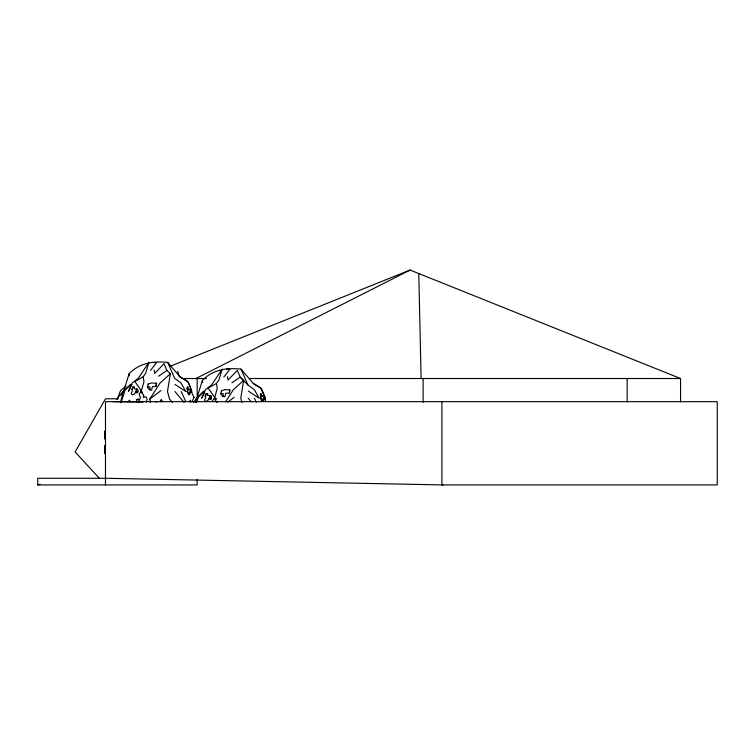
<?xml version="1.0" encoding="UTF-8"?>
<svg xmlns="http://www.w3.org/2000/svg" width="755" height="755" viewBox="0 0 755 755"><rect width="100%" height="100%" fill="white"/><g stroke="black" fill="none" stroke-linecap="round" stroke-linejoin="round"><path stroke-width="1.13" d="M191.534 392.628L191.723 390.731L188.014 381.671L179.992 376.792L167.714 362.447C153.444 360.881 139.571 362.91 129.124 373.706L123.556 391.524L120.8 394.893M156.134 386.239L156.464 383.068M229.426 392.911L229.765 389.74M135.645 392.628L136.863 388.466M210.154 395.139L208.937 399.291M154.124 369.997L154.784 373.395L164.043 363.646L166.855 370.469L170.375 373.706L167.468 391.524L169.516 399.102L172.574 402.434M227.415 376.669L228.076 380.067L237.334 370.309L240.147 377.141L243.667 380.369L240.76 398.196L241.93 402.519M120.583 402.283L123.027 391.524L130.719 384.437L123.556 391.524M195.347 402.5L196.328 398.196L204.01 391.099L193.403 402.406M146.366 402.141L147.046 399.376L146.649 397.951L145.828 396.715L143.761 397.517L143.176 396.3L143.837 395.884L143.535 394.808L141.893 393.308L142.544 392.628L134.843 381.454L143.176 376.792L145.602 373.395L148.867 362.447L138.288 378.302L132.144 383.068L128.378 391.524L131.946 384.437M196.847 398.196L202.415 380.369C212.872 369.572 226.736 367.543 241.005 369.12L253.284 383.455L260.739 388.117L265.014 397.404L265.505 401.047M121.13 402.283L124.679 391.524M196.555 402.5L197.97 398.196M160.636 401.773L161.296 399.791L162.665 401.669M117.346 399.102L120.545 390.599L126.019 386.135M192.242 401.518L193.837 397.262M136.315 401.726L137.401 399.197L139.552 399.848L140.458 397.517L139.08 394.384L141.43 390.731L143.969 381.671L143.176 376.792M137.561 392.591L138.297 390.92L137.419 389.533L134.333 388.636L134.475 386.805L132.691 386.909L132.182 391.298L131.153 393.449L132.248 394.846L134.409 394.006L135.824 391.873L137.561 392.591L136.57 390.731M210.853 399.263L211.589 397.592L210.711 396.205L207.625 395.299L207.767 393.468L205.983 393.582L205.473 397.961L204.445 400.122L205.549 401.509L207.71 400.669L209.126 398.546L210.853 399.263L209.862 397.404L211.532 395.969M204.728 392.109L201.67 398.196L205.435 389.74L211.579 384.974L222.168 369.12L218.893 380.067L216.468 383.455L208.135 388.117L214.731 397.404L215.845 399.291L215.184 399.971L217.129 402.557M150.339 402.538L149.82 399.065L159.947 383.162L170.375 373.706M225.651 401.754L233.238 389.825L243.667 380.369M212.381 401.047L214.731 397.404L217.27 388.344L216.468 383.455M150.538 370.365L156.578 362.627L153.142 362.447M223.829 377.028L229.869 369.299L226.434 369.12M128.114 401.773L129.379 400.197L130.37 401.745M116.732 399.102L123.027 391.524M131.512 389.486L133.361 387.343M204.813 396.148L206.653 394.006M160.249 400.811L161.296 399.791M264.024 399.971L264.826 399.291L265.014 397.404L261.305 388.344L253.284 383.455M149.82 399.065L160.938 390.599M227.746 402.198L234.229 397.262M158.569 376.207L166.855 370.469M231.87 382.87L240.147 377.141L247.914 384.974L254.407 389.74L259.078 398.196L248.31 391.099M142.478 402.141L143.865 401.32M188.995 389.486L187.967 390.08L186.919 388.344M262.287 396.148L261.268 396.752L260.211 395.007M195.922 378.519L410.078 270.064L680.548 378.519L680.548 401.905M170.158 366.279L410.078 270.064M443.072 484.937L105.483 478.274L37.75 478.274L37.75 484.937L39.977 484.304M216.704 398.782L214.779 399.263L214.439 397.592M136.466 399.631L138.788 399.197L139.42 402.575M181.842 378.519L206.53 378.519M250.15 378.519L680.548 378.519M118.318 398.8L105.483 398.8L75.113 451.962L99.339 478.274M105.483 431.228L104.643 431.228L104.643 438.806M104.643 432.379L105.483 432.379M104.643 432.634L105.483 432.662M104.643 432.785L105.483 432.785M104.643 433.219L105.483 433.115M104.643 433.389L105.483 433.389M104.643 434.738L105.483 434.738M104.643 435.569L105.483 435.569M104.643 436.173L105.483 436.173M104.643 436.362L105.483 436.362M104.643 436.994L105.483 436.994M104.643 437.343L105.483 437.39M104.643 437.636L105.483 437.636M104.643 437.891L105.483 437.891M104.643 438.721L105.483 438.721M104.643 446.016L105.483 446.016M104.643 446.837L105.483 446.828M104.643 447.158L105.483 447.158M104.643 447.432L105.483 447.432M104.643 447.772L105.483 447.772M104.643 448.13L105.483 448.13M104.643 449.367L105.483 449.376M104.643 449.508L105.483 449.508M104.643 449.867L105.483 449.867M104.643 450.207L105.483 450.103M104.643 450.339L105.483 450.339M104.643 450.952L105.483 450.952M104.643 451.386L105.483 451.386M104.643 451.773L105.483 451.688M104.643 452.028L105.483 452.028M104.643 452.198L105.483 452.198M104.643 452.556L105.483 452.547M104.643 452.679L105.483 452.689M104.643 452.745L105.483 452.745M104.643 453.51L105.483 453.51M37.75 484.937L197.159 484.937L197.159 479.378M113.005 401.669L142.487 402.037M147.282 386.805L149.868 386.909L149.99 390.203M220.573 393.468L223.169 393.582L223.282 396.866M154.983 401.651L157.031 401.971M179.992 376.792L187.448 381.454C191.213 386.324 190.704 392.808 194.271 397.517M175.018 384.437L185.777 391.524L181.115 383.068L174.613 378.302L167.714 362.447M248.225 398.196L251.264 401.783M174.924 391.524L184.05 402.283M260.022 397.781L262.957 401.311M186.73 391.109L189.665 394.648M191.289 401.745L190.118 400.197L190.251 402.302M135.513 391.213L136.825 393.062M254.463 398.196L256.322 402.226M181.172 391.524L185.824 401.613M241.005 369.12L247.914 384.974M177.727 371.29L179.067 376.207M141.138 390.92L141.478 392.591M202.415 380.369L202.538 382.474M129.124 373.706L129.247 375.801M418.78 273.546L421.111 378.519M627.16 378.519L627.16 401.905M441.901 401.669L441.901 484.937L717.25 484.937L717.25 401.669L105.483 401.669L105.483 484.937M423.121 378.519L423.121 402.349M197.159 378.519L197.159 395.544M104.643 445.931L104.643 453.585M148.122 384.059L147.489 387.343L149.216 389.486L151.651 390.08L152.397 386.598L155.709 386.503L156.672 383.332L151.632 382.927L148.122 384.059M221.413 390.731L220.781 394.006L222.517 396.148L224.952 396.752L225.688 393.27L229.01 393.176L229.973 389.995L224.924 389.599L221.413 390.731M189.788 394.006L189.127 394.846L187.976 393.449L187.164 386.909L187.976 386.805L188.155 388.636L189.703 389.533L190.298 390.92L190.685 392.591L189.524 391.873L189.788 394.006M263.089 400.669L262.419 401.509L261.268 400.122L260.466 393.582L261.277 393.468L261.447 395.299L263.004 396.205L263.589 397.592L263.976 399.263L262.825 398.546L263.089 400.669"/></g></svg>
